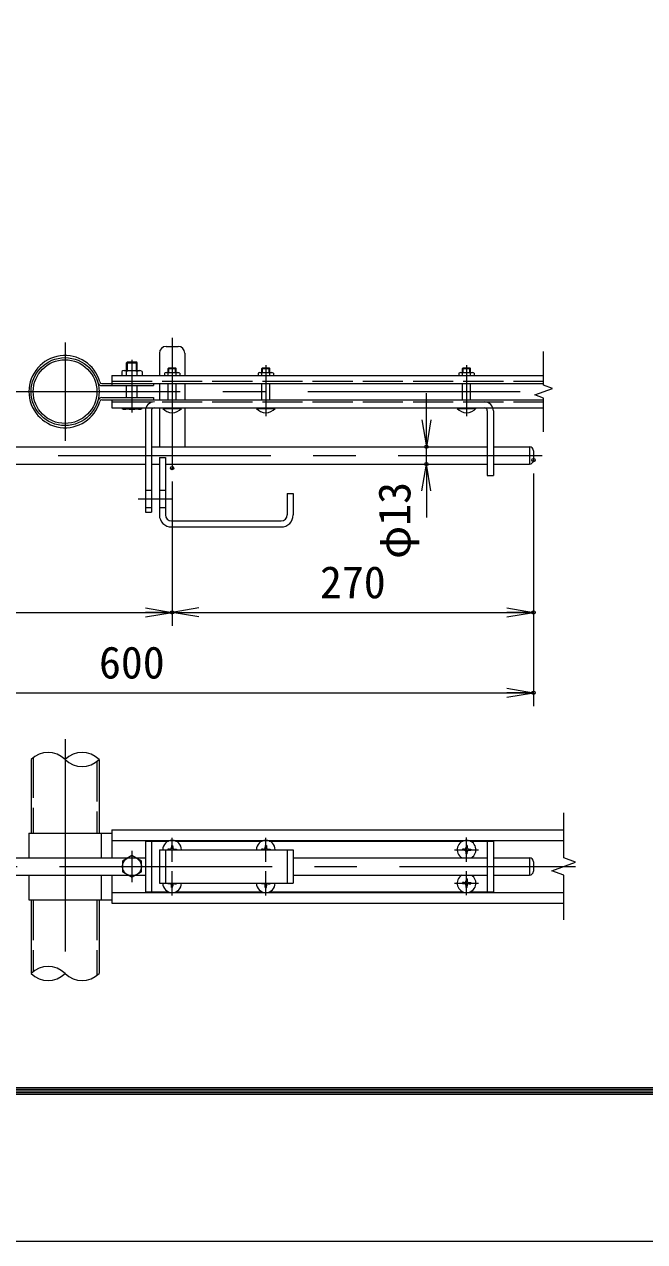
# Model space of a CAD drawing. Units: millimetres at full size, with parts at other scales. Extents: x -4200 to 4200, y -2970 to 2970.
# Drawn here: x -1493 to -566, y -2970 to -1150 of the extents above; entities that cross this region are included whole.
import ezdxf
from ezdxf.enums import TextEntityAlignment as Align

# ---------------------------------------------------------------- set-up
doc = ezdxf.new("R2010")
doc.units = ezdxf.units.MM
doc.header["$LTSCALE"] = 10
doc.header["$PDMODE"] = 32
doc.header["$PDSIZE"] = 5
doc.linetypes.add('DASHED', pattern=[7.5, 6, -1.5])
doc.linetypes.add('USER1', pattern=[50.8, 31.75, -6.35, 6.35, -6.35])
for name, color, linetype, lineweight in [('0-0_D-TTL', 7, 'Continuous', 18), ('0-2_D-BMK', 2, 'USER1', 13), ('0-3_D-STR1', 1, 'Continuous', 18), ('0-4_D-STR3', 3, 'Continuous', 13), ('0-5_0', 7, 'Continuous', 18), ('0-9_D-STR-DIM', 7, 'Continuous', 13), ('0-A_Defpoints', 253, 'Continuous', 18)]:
    doc.layers.add(name, color=color, linetype=linetype, lineweight=lineweight)
doc.styles.add('ＭＳ ゴシック', font='')
doc.styles.get('ＭＳ ゴシック').set_extended_font_data('MS Gothic')

# ---------------------------------------------------------------- blocks, each defined once
blk = doc.blocks.new('_Open')
at = {"layer": '0-5_0'}
blk.add_line((-10, 1.667), (0, 0), dxfattribs=at)
blk.add_lwpolyline([(-10, -1.667), (0, 0), (-10, 0)], dxfattribs=at)

msp = doc.modelspace()

# ---------------------------------------------------------------- linework, layer by layer
at = {"layer": '0-0_D-TTL', "color": 2}
msp.add_lwpolyline([(-4200, 2969.89), (4200, 2969.89), (4200, -2970.11), (-4200, -2970.11)], close=True, dxfattribs=at)
at = {"layer": '0-0_D-TTL'}
for points in [[(-3930, 2749.89), (3930, 2749.89), (3930, -2750.11), (-3930, -2750.11)], [(-3927.5, 2747.39), (3927.5, 2747.39), (3927.5, -2747.61), (-3927.5, -2747.61)], [(-3925, 2744.89), (3925, 2744.89), (3925, -2745.11), (-3925, -2745.11)], [(-3922.5, 2742.39), (3922.5, 2742.39), (3922.5, -2742.61), (-3922.5, -2742.61)], [(-3920, 2739.89), (3920, 2739.89), (3920, -2740.11), (-3920, -2740.11)]]:
    msp.add_lwpolyline(points, close=True, dxfattribs=at)
at = {"layer": '0-2_D-BMK'}
for p, q in [((-1272.55, -1618.51), (-1272.55, -1813.54)), ((-1432.55, -1625.53), (-1432.55, -1772.76)), ((-1332.55, -1651.62), (-1332.55, -1730.32)), ((-1132.55, -1659.77), (-1132.55, -1735.89)), ((-832.55, -1659.77), (-832.55, -1735.89)), ((-2085.85, -1699.14), (-697.36, -1699.14)), ((-1950.61, -1794.54), (-719.46, -1794.54)), ((-1323.41, -1859.54), (-1273.12, -1859.54)), ((-1432.55, -2218.56), (-1432.55, -2589.73)), ((-1272.55, -2402.36), (-1272.55, -2366.1)), ((-1132.55, -2402.36), (-1132.55, -2366.1)), ((-832.55, -2402.27), (-832.55, -2366.02)), ((-850.77, -2384.14), (-814.51, -2384.14)), ((-1332.55, -2385.57), (-1332.55, -2432.72)), ((-1948.79, -2409.14), (-669.89, -2409.14)), ((-1272.55, -2452.36), (-1272.55, -2416.1)), ((-1132.55, -2452.36), (-1132.55, -2416.1)), ((-832.55, -2452.27), (-832.55, -2416.02)), ((-850.77, -2434.14), (-814.51, -2434.14))]:
    msp.add_line(p, q, dxfattribs=at)
at = {"layer": '0-3_D-STR1'}
for p, q in [((-1483.35, -2249.14), (-1483.35, -2359.14)), ((-1381.75, -2249.14), (-1381.75, -2359.14)), ((-1483.35, -2459.14), (-1483.35, -2569.14)), ((-1483.35, -2459.14), (-1483.35, -2569.14)), ((-1381.75, -2459.14), (-1381.75, -2569.14))]:
    msp.add_line(p, q, dxfattribs=at)
at = {"layer": '0-3_D-STR1', "linetype": 'DASHED'}
for p, q in [((-1480.15, -2246.32), (-1480.15, -2359.14)), ((-1384.95, -2251.97), (-1384.95, -2359.14)), ((-1480.15, -2459.14), (-1480.15, -2566.32)), ((-1384.95, -2459.14), (-1384.95, -2571.97))]:
    msp.add_line(p, q, dxfattribs=at)
at = {"layer": '0-3_D-STR1'}
for radius in [50.8, 47.6]:
    msp.add_circle((-1432.55, -1699.14), radius, dxfattribs=at)
at = {"layer": '0-4_D-STR3'}
for p, q in [((-1281.55, -1631.54), (-1263.55, -1631.54)), ((-1339.2, -1654.54), (-1340.55, -1655.9)), ((-1340.55, -1667.54), (-1340.55, -1655.9)), ((-1340.55, -1655.9), (-1324.55, -1655.9)), ((-1339.2, -1654.54), (-1325.91, -1654.54)), ((-1339.2, -1667.54), (-1339.2, -1654.54)), ((-1325.91, -1667.54), (-1325.91, -1654.54)), ((-1324.55, -1655.9), (-1325.91, -1654.54)), ((-1324.55, -1667.54), (-1324.55, -1655.9)), ((-1291.55, -1641.54), (-1291.55, -1674.94)), ((-1253.55, -1641.54), (-1253.55, -1674.94)), ((-1347.55, -1669.14), (-1347.55, -1674.94)), ((-1344.39, -1667.54), (-1320.71, -1667.54)), ((-1340.55, -1674.94), (-1340.55, -1669.14)), ((-1324.55, -1674.94), (-1324.55, -1669.14)), ((-1317.55, -1669.14), (-1317.55, -1674.94)), ((-1284.05, -1671.74), (-1284.05, -1674.94)), ((-1277.47, -1663.34), (-1278.55, -1664.43)), ((-1278.55, -1670.54), (-1278.55, -1664.43)), ((-1278.55, -1664.43), (-1266.55, -1664.43)), ((-1278.55, -1674.94), (-1278.55, -1671.74)), ((-1277.47, -1670.54), (-1277.47, -1663.34)), ((-1277.47, -1663.34), (-1267.63, -1663.34)), ((-1277.47, -1663.34), (-1267.63, -1663.34)), ((-1267.63, -1670.54), (-1267.63, -1663.34)), ((-1267.63, -1663.34), (-1266.55, -1664.43)), ((-1266.55, -1670.54), (-1266.55, -1664.43)), ((-1266.55, -1674.94), (-1266.55, -1671.74)), ((-1261.05, -1671.74), (-1261.05, -1674.94)), ((-1144.05, -1671.74), (-1144.05, -1674.94)), ((-1137.47, -1663.34), (-1138.55, -1664.43)), ((-1138.55, -1664.43), (-1126.55, -1664.43)), ((-1138.55, -1670.54), (-1138.55, -1664.43)), ((-1138.55, -1674.94), (-1138.55, -1671.74)), ((-1137.47, -1663.34), (-1127.63, -1663.34)), ((-1137.47, -1670.54), (-1137.47, -1663.34)), ((-1127.63, -1670.54), (-1127.63, -1663.34)), ((-1126.55, -1670.54), (-1126.55, -1664.43)), ((-1126.55, -1674.94), (-1126.55, -1671.74)), ((-1121.05, -1671.74), (-1121.05, -1674.94)), ((-844.05, -1671.74), (-844.05, -1674.94)), ((-837.47, -1663.34), (-838.55, -1664.43)), ((-838.55, -1674.94), (-838.55, -1671.74)), ((-837.47, -1670.54), (-837.47, -1663.34)), ((-837.47, -1663.34), (-827.63, -1663.34)), ((-837.47, -1663.34), (-827.63, -1663.34)), ((-827.63, -1670.54), (-827.63, -1663.34)), ((-827.63, -1663.34), (-826.55, -1664.43)), ((-826.55, -1670.54), (-826.55, -1664.43)), ((-826.55, -1674.94), (-826.55, -1671.74)), ((-821.05, -1671.74), (-821.05, -1674.94)), ((-1377.46, -1686.94), (-717.43, -1686.94)), ((-1377.46, -1690.14), (-1300.55, -1690.14)), ((-1362.55, -1674.94), (-1362.55, -1690.14)), ((-1362.55, -1674.94), (-717.43, -1674.94)), ((-1340.55, -1708.14), (-1340.55, -1690.14)), ((-1324.55, -1708.14), (-1324.55, -1690.14)), ((-1300.55, -1686.94), (-1300.55, -1690.14)), ((-1291.55, -1686.94), (-1291.55, -1711.34)), ((-1278.55, -1711.34), (-1278.55, -1686.94)), ((-1266.55, -1711.34), (-1266.55, -1686.94)), ((-1253.55, -1686.94), (-1253.55, -1711.34)), ((-1138.55, -1711.34), (-1138.55, -1686.94)), ((-1126.55, -1711.34), (-1126.55, -1686.94)), ((-838.55, -1711.34), (-838.55, -1686.94)), ((-826.55, -1711.34), (-826.55, -1686.94)), ((-1377.46, -1708.14), (-1300.55, -1708.14)), ((-1300.55, -1708.14), (-1300.55, -1711.34)), ((-1377.46, -1711.34), (-717.43, -1711.34)), ((-1362.55, -1711.34), (-1362.55, -1723.34)), ((-1362.55, -1723.34), (-717.43, -1723.34)), ((-1347.55, -1723.34), (-1347.55, -1724.34)), ((-1320.91, -1725.54), (-1344.11, -1725.54)), ((-1340.55, -1723.34), (-1340.55, -1724.34)), ((-1324.55, -1723.34), (-1324.55, -1724.34)), ((-1317.55, -1723.34), (-1317.55, -1724.34)), ((-1303.55, -1727.84), (-1303.55, -1879.54)), ((-1291.55, -1723.34), (-1291.55, -1781.54)), ((-1286.55, -1723.34), (-1258.55, -1723.34)), ((-1286.55, -1724.17), (-1286.55, -1723.34)), ((-1286.55, -1724.17), (-1258.55, -1724.17)), ((-1258.55, -1724.17), (-1258.55, -1723.34)), ((-1253.55, -1723.34), (-1253.55, -1781.54)), ((-1146.55, -1723.34), (-1118.55, -1723.34)), ((-1146.55, -1724.17), (-1146.55, -1723.34)), ((-1146.55, -1724.17), (-1118.55, -1724.17)), ((-1118.55, -1724.17), (-1118.55, -1723.34)), ((-846.55, -1723.34), (-818.55, -1723.34)), ((-846.55, -1724.17), (-846.55, -1723.34)), ((-846.55, -1724.17), (-818.55, -1724.17)), ((-818.55, -1724.17), (-818.55, -1723.34)), ((-801.55, -1727.84), (-801.55, -1824.54)), ((-792.55, -1728.04), (-792.55, -1824.54)), ((-1674.15, -1781.54), (-1312.55, -1781.54)), ((-1303.55, -1781.54), (-801.55, -1781.54)), ((-792.55, -1781.54), (-738.55, -1781.54)), ((-738.55, -1781.54), (-738.55, -1807.54)), ((-1291.55, -1797.54), (-1291.55, -1883.54)), ((-1291.55, -1797.54), (-1282.55, -1797.54)), ((-1282.55, -1797.54), (-1282.55, -1883.54)), ((-732.55, -1787.54), (-732.55, -1801.54)), ((-1674.15, -1807.54), (-1312.55, -1807.54)), ((-1303.55, -1807.54), (-1291.55, -1807.54)), ((-1282.55, -1807.54), (-801.55, -1807.54)), ((-792.55, -1807.54), (-738.55, -1807.54)), ((-801.55, -1824.54), (-792.55, -1824.54)), ((-1312.55, -1846.54), (-1303.55, -1846.54)), ((-1291.55, -1846.54), (-1282.55, -1846.54)), ((-1100.55, -1851.54), (-1100.55, -1883.54)), ((-1100.55, -1851.54), (-1091.55, -1851.54)), ((-1091.55, -1851.54), (-1091.55, -1883.54)), ((-1312.55, -1872.54), (-1303.55, -1872.54)), ((-1291.55, -1872.54), (-1282.55, -1872.54)), ((-1273.55, -1892.54), (-1109.55, -1892.54)), ((-1273.55, -1901.54), (-1109.55, -1901.54)), ((-1486.55, -2359.14), (-1362.55, -2359.14)), ((-1486.55, -2359.14), (-1486.55, -2396.14)), ((-1378.55, -2359.14), (-1378.55, -2396.14)), ((-1362.55, -2354.14), (-1362.55, -2396.14)), ((-1362.55, -2354.14), (-687.43, -2354.14)), ((-1362.55, -2370.14), (-687.43, -2370.14)), ((-1312.55, -2371.14), (-1312.55, -2447.14)), ((-1312.55, -2371.14), (-1277.75, -2371.14)), ((-1303.55, -2371.14), (-1303.55, -2447.14)), ((-1291.55, -2384.14), (-1291.55, -2434.14)), ((-1291.55, -2384.14), (-1091.55, -2384.14)), ((-1276.26, -2383.31), (-1278.85, -2383.35)), ((-1278.85, -2383.35), (-1278.85, -2384.14)), ((-1273.34, -2377.84), (-1273.39, -2380.44)), ((-1273.34, -2377.84), (-1271.76, -2377.84)), ((-1271.76, -2377.84), (-1271.72, -2380.44)), ((-1267.36, -2371.14), (-1137.75, -2371.14)), ((-1136.26, -2383.31), (-1138.85, -2383.35)), ((-1138.85, -2383.35), (-1138.85, -2384.14)), ((-1133.34, -2377.84), (-1133.39, -2380.44)), ((-1133.34, -2377.84), (-1131.76, -2377.84)), ((-1131.76, -2377.84), (-1131.72, -2380.44)), ((-1128.85, -2383.31), (-1126.25, -2383.35)), ((-1127.36, -2371.14), (-837.75, -2371.14)), ((-1126.25, -2383.35), (-1126.25, -2384.14)), ((-1091.55, -2384.14), (-1091.55, -2434.14)), ((-836.26, -2383.31), (-838.85, -2383.35)), ((-838.85, -2383.35), (-838.85, -2384.14)), ((-833.34, -2377.84), (-833.39, -2380.44)), ((-831.76, -2377.84), (-833.34, -2377.84)), ((-831.76, -2377.84), (-831.71, -2380.44)), ((-828.84, -2383.31), (-826.25, -2383.35)), ((-827.35, -2371.14), (-792.55, -2371.14)), ((-826.25, -2383.35), (-826.25, -2384.14)), ((-826.25, -2384.93), (-826.25, -2384.14)), ((-801.55, -2371.14), (-801.55, -2447.14)), ((-792.55, -2371.14), (-792.55, -2447.14)), ((-1568.75, -2396.14), (-1312.55, -2396.14)), ((-1091.55, -2396.14), (-801.55, -2396.14)), ((-833.34, -2390.44), (-833.39, -2387.85)), ((-831.76, -2390.44), (-833.34, -2390.44)), ((-831.76, -2390.44), (-831.71, -2387.85)), ((-828.84, -2384.98), (-826.25, -2384.93)), ((-792.55, -2396.14), (-738.55, -2396.14)), ((-738.55, -2396.14), (-738.55, -2422.14)), ((-732.55, -2402.14), (-732.55, -2416.14)), ((-1568.75, -2422.14), (-1312.55, -2422.14)), ((-1486.55, -2422.14), (-1486.55, -2459.14)), ((-1378.55, -2422.14), (-1378.55, -2459.14)), ((-1362.55, -2422.14), (-1362.55, -2464.14)), ((-1291.55, -2434.14), (-1091.55, -2434.14)), ((-1278.85, -2434.93), (-1278.85, -2434.14)), ((-1276.26, -2434.98), (-1278.85, -2434.93)), ((-1273.34, -2440.44), (-1273.39, -2437.85)), ((-1271.76, -2440.44), (-1271.72, -2437.85)), ((-1268.85, -2434.98), (-1266.25, -2434.93)), ((-1266.25, -2434.93), (-1266.25, -2434.14)), ((-1138.85, -2434.93), (-1138.85, -2434.14)), ((-1136.26, -2434.98), (-1138.85, -2434.93)), ((-1133.34, -2440.44), (-1133.39, -2437.85)), ((-1131.76, -2440.44), (-1131.72, -2437.85)), ((-1128.85, -2434.98), (-1126.25, -2434.93)), ((-1126.25, -2434.93), (-1126.25, -2434.14)), ((-1091.55, -2422.14), (-801.55, -2422.14)), ((-836.26, -2433.31), (-838.85, -2433.35)), ((-838.85, -2433.35), (-838.85, -2434.14)), ((-833.34, -2427.84), (-833.39, -2430.44)), ((-833.34, -2440.44), (-833.39, -2437.85)), ((-831.76, -2427.84), (-833.34, -2427.84)), ((-831.76, -2427.84), (-831.71, -2430.44)), ((-831.76, -2440.44), (-831.71, -2437.85)), ((-828.84, -2433.31), (-826.25, -2433.35)), ((-828.84, -2434.98), (-826.25, -2434.93)), ((-826.25, -2433.35), (-826.25, -2434.14)), ((-826.25, -2434.93), (-826.25, -2434.14)), ((-792.55, -2422.14), (-738.55, -2422.14)), ((-1362.55, -2448.14), (-687.43, -2448.14)), ((-1312.55, -2447.14), (-1277.75, -2447.14)), ((-1273.34, -2440.44), (-1271.76, -2440.44)), ((-1267.36, -2447.14), (-1137.75, -2447.14)), ((-1133.34, -2440.44), (-1131.76, -2440.44)), ((-1127.36, -2447.14), (-837.75, -2447.14)), ((-831.76, -2440.44), (-833.34, -2440.44)), ((-827.35, -2447.14), (-792.55, -2447.14)), ((-1486.55, -2459.14), (-1362.55, -2459.14)), ((-1362.55, -2464.14), (-687.43, -2464.14))]:
    msp.add_line(p, q, dxfattribs=at)
at = {"layer": '0-4_D-STR3', "linetype": 'DASHED'}
for p, q in [((-1281.34, -1670.54), (-1263.62, -1670.54)), ((-1141.34, -1670.54), (-1123.62, -1670.54)), ((-841.34, -1670.54), (-823.62, -1670.54)), ((-1362.55, -1683.74), (-717.43, -1683.74)), ((-1362.55, -1714.54), (-717.43, -1714.54)), ((-1282.55, -2384.14), (-1282.55, -2434.14)), ((-1100.55, -2384.14), (-1100.55, -2434.14))]:
    msp.add_line(p, q, dxfattribs=at)
at = {"layer": '0-4_D-STR3'}
for points in [[(-1137.47, -1663.34), (-1127.63, -1663.34), (-1126.55, -1664.43)], [(-838.55, -1670.54), (-838.55, -1664.43), (-826.55, -1664.43)], [(-1312.55, -1728.04), (-1312.55, -1879.54), (-1303.55, -1879.54)], [(-1268.85, -2383.31), (-1266.25, -2383.35), (-1266.25, -2384.14)], [(-836.26, -2384.98), (-838.85, -2384.93), (-838.85, -2384.14)], [(-836.26, -2434.98), (-838.85, -2434.93), (-838.85, -2434.14)]]:
    msp.add_lwpolyline(points, dxfattribs=at)
at = {"layer": '0-4_D-STR3', "color": 4, "linetype": 'DASHED'}
msp.add_lwpolyline([(-1332.55, -2392.94), (-1346.58, -2401.04), (-1346.58, -2417.24), (-1332.55, -2425.34), (-1318.52, -2417.24), (-1318.52, -2401.04)], close=True, dxfattribs=at)
at = {"layer": '0-4_D-STR3', "color": 4, "linetype": 'DASHED', "lineweight": 9}
msp.add_circle((-1332.55, -2409.14), 14.07, dxfattribs=at)
at = {"layer": '0-4_D-STR3'}
for centre, radius, start, end in [((-1281.55, -1641.54), 10, 90, 180), ((-1263.55, -1641.54), 10, 0, 90), ((-1432.55, -1699.14), 54, 15.6185, 344.3815), ((-1344.05, -1672.14), 4.6, 40.52088, 139.47912), ((-1332.55, -1688.34), 20.8, 67.38014, 112.61986), ((-1321.05, -1672.14), 4.6, 40.52088, 139.47912), ((-1281.3, -1674.29), 3.75, 42.84372, 137.15628), ((-1272.55, -1686.14), 15.6, 67.38014, 112.61986), ((-1263.8, -1674.28), 3.74, 42.69541, 137.30459), ((-1141.3, -1674.29), 3.75, 42.84372, 137.15628), ((-1132.55, -1686.14), 15.6, 67.38014, 112.61986), ((-1123.8, -1674.28), 3.74, 42.69541, 137.30459), ((-841.3, -1674.29), 3.75, 42.84372, 137.15628), ((-832.55, -1686.14), 15.6, 67.38014, 112.61986), ((-823.8, -1674.28), 3.74, 42.69541, 137.30459), ((-1377.46, -1683.74), 6.4, 195.6185, 270), ((-1377.46, -1683.74), 3.2, 195.6185, 270), ((-1377.46, -1714.54), 6.4, 90, 164.3815), ((-1377.46, -1714.54), 3.2, 90, 164.3815), ((-1344.05, -1719.84), 5.7, 232.14171, 307.85829), ((-1332.55, -1698.28), 27.27, 252.93847, 287.06153), ((-1321.05, -1719.85), 5.7, 232.09851, 307.90149), ((-1299.05, -1728.04), 13.5, 90, 180), ((-1299.05, -1727.84), 4.5, 90, 180), ((-1272.55, -1712.54), 18.2, 219.71514, 320.28486), ((-1132.55, -1712.54), 18.2, 219.71514, 320.28486), ((-832.55, -1712.54), 18.2, 219.71514, 320.28486), ((-806.05, -1728.04), 13.5, 0, 90), ((-806.05, -1727.84), 4.5, 0, 90), ((-738.55, -1787.54), 6, 0, 90), ((-738.55, -1801.54), 6, 270, 0), ((-1273.55, -1883.54), 18, 180, 270), ((-1273.55, -1883.54), 9, 180, 270), ((-1109.55, -1883.54), 9, 270, 0), ((-1109.55, -1883.54), 18, 270, 0), ((-1272.55, -2384.14), 14, 0, 180), ((-1276.36, -2380.33), 2.98, 270, 0), ((-1268.74, -2380.33), 2.98, 180, 270), ((-1132.55, -2384.14), 14, 0, 180), ((-1136.36, -2380.33), 2.98, 270, 0), ((-1128.74, -2380.33), 2.98, 180, 270), ((-832.55, -2384.14), 14, 301.00272, 238.99728), ((-836.36, -2380.33), 2.98, 270, 0), ((-828.74, -2380.33), 2.98, 180, 270), ((-836.36, -2387.95), 2.98, 0, 90), ((-828.74, -2387.95), 2.98, 90, 180), ((-738.55, -2402.14), 6, 0, 90), ((-738.55, -2416.14), 6, 270, 0), ((-1272.55, -2434.14), 14, 180, 0), ((-1276.36, -2437.95), 2.98, 0, 90), ((-1268.74, -2437.95), 2.98, 90, 180), ((-1132.55, -2434.14), 14, 180, 0), ((-1136.36, -2437.95), 2.98, 0, 90), ((-1128.74, -2437.95), 2.98, 90, 180), ((-832.55, -2434.14), 14, 121.00272, 58.99728), ((-836.36, -2430.33), 2.98, 270, 0), ((-836.36, -2437.95), 2.98, 0, 90), ((-828.74, -2430.33), 2.98, 180, 270), ((-828.74, -2437.95), 2.98, 90, 180)]:
    msp.add_arc(centre, radius, start, end, dxfattribs=at)
at = {"layer": '0-9_D-STR-DIM'}
for p, q in [((-717.43, -1689.52), (-717.43, -1639.14)), ((-704.22, -1694.33), (-717.43, -1689.52)), ((-892.52, -1741.54), (-892.52, -1701.54)), ((-730.65, -1703.95), (-704.22, -1694.33)), ((-717.43, -1708.76), (-730.65, -1703.95)), ((-717.43, -1759.14), (-717.43, -1708.76)), ((-892.52, -1807.54), (-892.52, -1781.54)), ((-1272.55, -1833.54), (-1272.55, -2049.28)), ((-1272.55, -1833.54), (-1272.55, -2049.28)), ((-732.55, -1821.54), (-732.55, -2049.28)), ((-732.55, -1821.54), (-732.55, -2169.28)), ((-892.52, -1847.54), (-892.52, -1887.54)), ((-1932.55, -2029.28), (-1272.55, -2029.28)), ((-1272.55, -2029.28), (-732.55, -2029.28)), ((-1932.55, -2149.28), (-732.55, -2149.28)), ((-687.43, -2396.32), (-687.43, -2329.14)), ((-669.82, -2402.73), (-687.43, -2396.32)), ((-705.05, -2415.56), (-669.82, -2402.73)), ((-687.43, -2421.97), (-705.05, -2415.56)), ((-687.43, -2489.14), (-687.43, -2421.97))]:
    msp.add_line(p, q, dxfattribs=at)
for centre, start, end in [((-1457.95, -2274.71), 45.18146, 134.81854), ((-1407.15, -2274.71), 45.18146, 134.81854), ((-1407.15, -2223.58), 225.18146, 314.81854), ((-1457.95, -2594.71), 45.18146, 134.81854), ((-1457.95, -2543.58), 225.18146, 314.81854), ((-1407.15, -2543.58), 225.18146, 314.81854)]:
    msp.add_arc(centre, 36.03, start, end, dxfattribs=at)
at = {"layer": '0-A_Defpoints'}
for p in [(-892.52, -1781.54), (-892.52, -1781.54), (-732.55, -1801.54), (-1272.55, -1813.54), (-892.52, -1807.54), (-1272.55, -2029.28), (-732.55, -2029.28), (-732.55, -2149.28)]:
    msp.add_point(p, dxfattribs=at)

# ---------------------------------------------------------------- block references
at = {"layer": '0-9_D-STR-DIM', "xscale": 4, "yscale": 4}
for p, rotation in [((-892.52, -1781.54), 270), ((-892.52, -1807.54), 90), ((-1272.55, -2029.28), 180)]:
    msp.add_blockref('_Open', p, dxfattribs=dict(at, rotation=rotation))
for p in [(-1272.55, -2029.28), (-732.55, -2029.28), (-732.55, -2149.28)]:
    msp.add_blockref('_Open', p, dxfattribs=at)

# ---------------------------------------------------------------- texts
at = {"layer": '0-9_D-STR-DIM', "style": 'ＭＳ ゴシック'}
msp.add_text('φ13', height=48.09, rotation=90, dxfattribs=at).set_placement((-901.97, -1949.35), align=Align.BOTTOM_LEFT)
for s, p in [('270', (-1051.56, -2022.54)), ('600', (-1381.82, -2142.54))]:
    msp.add_text(s, height=48.09, dxfattribs=at).set_placement(p, align=Align.BOTTOM_LEFT)

doc.saveas('drawing.dxf')
